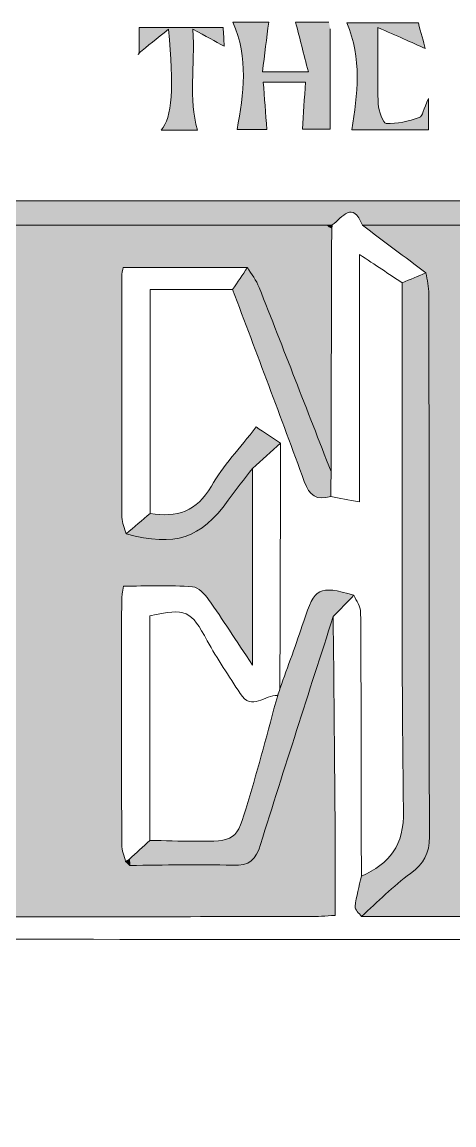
# Model space of a CAD drawing. Header units: inches. Extents: x 4 to 279, y -207 to -83.
# Drawn here: x 99.3 to 147.7, y -207.1 to -83.5 of the extents above; entities that cross this region are included whole.
import ezdxf

# ---------------------------------------------------------------- set-up
doc = ezdxf.new("R2010")
doc.units = ezdxf.units.IN
doc.header["$MEASUREMENT"] = 0
doc.layers.add('Layer 1', color=7, linetype='Continuous')

# ---------------------------------------------------------------- blocks, each defined once
blk = doc.blocks.new('block 3')
at = {"layer": 'Layer 1', "true_color": 0xd42836}
h = blk.add_hatch(color=22, dxfattribs=at)
h.dxf.hatch_style = 2
edge = h.paths.add_edge_path()
edge.add_spline(control_points=[(133.85, -84.23), (133.85, -84.46), (133.85, -84.68), (133.85, -84.91), (133.85, -88.65), (133.85, -92.03), (133.85, -95.46), (132.91, -95.46), (131.6, -95.46), (130.73, -95.46), (130.84, -93.75), (130.96, -92.05), (131.08, -90.18), (129.46, -90.18), (128.08, -90.18), (126.34, -90.18), (126.48, -91.95), (126.61, -93.66), (126.74, -95.49), (125.79, -95.49), (124.34, -95.49), (123.41, -95.49), (124.12, -91.5), (124.73, -87.49), (122.93, -83.45), (124.27, -83.45), (125.61, -83.45), (126.95, -83.45), (126.72, -85.28), (126.49, -87.1), (126.25, -89.04), (128.05, -89.04), (129.41, -89.04), (131.41, -89.04), (130.87, -86.99), (130.42, -85.22), (129.96, -83.45), (131.21, -83.45), (132.46, -83.45), (133.71, -83.45)], knot_values=[0, 0, 0, 0, 1, 1, 1, 2, 2, 2, 3, 3, 3, 4, 4, 4, 5, 5, 5, 6, 6, 6, 7, 7, 7, 8, 8, 8, 9, 9, 9, 10, 10, 10, 11, 11, 11, 12, 12, 12, 13, 13, 13, 13], degree=3, periodic=0)
edge.add_line((133.71, -83.45), (133.85, -84.23))
h = blk.add_hatch(color=22, dxfattribs=at)
h.dxf.hatch_style = 2
edge = h.paths.add_edge_path()
edge.add_spline(control_points=[(143.74, -83.56), (144.03, -84.64), (144.33, -85.71), (144.52, -86.42), (142.97, -85.73), (141.37, -85.02), (139.2, -84.06), (139.2, -87.51), (139.13, -90.08), (139.25, -92.64), (139.28, -93.42), (139.79, -94.81), (140.13, -94.83), (141.36, -94.88), (142.65, -94.56), (143.84, -94.16), (144.21, -94.04), (144.34, -93.2), (144.87, -92.03), (144.87, -93.58), (144.87, -94.46), (144.87, -95.53), (141.96, -95.53), (139.08, -95.53), (136.29, -95.53), (136.88, -91.57), (137.45, -87.52), (135.71, -83.56), (138.39, -83.56), (141.07, -83.56), (143.74, -83.56)], knot_values=[0, 0, 0, 0, 1, 1, 1, 2, 2, 2, 3, 3, 3, 4, 4, 4, 5, 5, 5, 6, 6, 6, 7, 7, 7, 8, 8, 8, 9, 9, 9, 10, 10, 10, 10], degree=3, periodic=1)
h = blk.add_hatch(color=22, dxfattribs=at)
h.dxf.hatch_style = 2
edge = h.paths.add_edge_path()
edge.add_spline(control_points=[(112.42, -86.98), (112.42, -86.07), (112.42, -85.16), (112.42, -84.07), (115.55, -84.07), (118.58, -84.07), (121.85, -84.07), (121.88, -84.69), (121.92, -85.4), (121.97, -86.17), (120.92, -85.6), (119.95, -85.07), (118.45, -84.26), (118.71, -88.45), (117.94, -92.05), (118.96, -95.56), (118.05, -95.56), (116.52, -95.56), (114.9, -95.56), (116.1, -94.21), (116.36, -90.74), (115.7, -84.26), (114.38, -85.32), (113.38, -86.13), (112.37, -86.94), (112.37, -86.94), (112.42, -86.98), (112.42, -86.98)], knot_values=[0, 0, 0, 0, 1, 1, 1, 2, 2, 2, 3, 3, 3, 4, 4, 4, 5, 5, 5, 6, 6, 6, 7, 7, 7, 8, 8, 8, 9, 9, 9, 9], degree=3, periodic=1)
h = blk.add_hatch(color=22, dxfattribs=at)
h.dxf.hatch_style = 2
edge = h.paths.add_edge_path()
edge.add_spline(control_points=[(112.37, -86.94), (112.37, -86.94), (112.31, -87.09), (112.31, -87.09), (112.31, -87.09), (112.42, -86.98), (112.42, -86.98), (112.42, -86.98), (112.37, -86.94), (112.37, -86.94)], knot_values=[0, 0, 0, 0, 1, 1, 1, 2, 2, 2, 3, 3, 3, 3], degree=3, periodic=1)
at = {"layer": 'Layer 1', "true_color": 0xc6202a}
h = blk.add_hatch(color=22, dxfattribs=at)
h.dxf.hatch_style = 2
edge = h.paths.add_edge_path()
edge.add_spline(control_points=[(167.2, -103.58), (166.33, -104.46), (165.46, -105.35), (164.58, -106.23), (155.55, -106.23), (146.51, -106.23), (137.47, -106.23), (136.36, -103.43), (135.22, -105.35), (134.09, -106.2), (133.89, -106.21), (133.69, -106.22), (133.49, -106.23), (119.95, -106.23), (106.4, -106.23), (92.86, -106.23), (92.66, -106.23), (92.46, -106.23), (92.26, -106.23), (91.67, -105.98), (91.07, -105.72), (90.3, -105.39), (90.76, -104.69), (91.16, -104.1), (91.56, -103.5), (116.02, -103.5), (140.49, -103.49), (164.95, -103.49), (165.7, -103.49), (166.45, -103.55), (167.2, -103.58)], knot_values=[0, 0, 0, 0, 1, 1, 1, 2, 2, 2, 3, 3, 3, 4, 4, 4, 5, 5, 5, 6, 6, 6, 7, 7, 7, 8, 8, 8, 9, 9, 9, 10, 10, 10, 10], degree=3, periodic=1)
h = blk.add_hatch(color=22, dxfattribs=at)
h.dxf.hatch_style = 2
edge = h.paths.add_edge_path()
edge.add_spline(control_points=[(92.86, -106.23), (106.4, -106.23), (119.95, -106.23), (133.49, -106.23), (133.67, -106.34), (133.84, -106.45), (134.02, -106.56), (133.99, -115.65), (133.97, -124.75), (133.95, -133.84), (131.26, -126.96), (128.59, -120.07), (125.88, -113.2), (125.57, -112.41), (125, -111.71), (124.56, -110.97), (119.96, -110.97), (115.37, -110.97), (110.62, -110.97), (110.58, -111.24), (110.47, -111.64), (110.47, -112.03), (110.46, -121.01), (110.45, -129.99), (110.48, -138.97), (110.49, -139.59), (110.8, -140.21), (110.97, -140.82), (116.52, -142.29), (119.25, -141.39), (122.42, -137.06), (123.3, -135.85), (124.23, -134.67), (125.14, -133.48), (125.14, -140.63), (125.14, -147.78), (125.14, -155.53), (123.26, -152.72), (121.79, -150.41), (120.21, -148.19), (119.77, -147.57), (119.04, -146.79), (118.41, -146.75), (115.86, -146.58), (113.3, -146.68), (110.65, -146.68), (110.56, -147.37), (110.46, -147.77), (110.46, -148.16), (110.45, -157.33), (110.44, -166.5), (110.47, -175.66), (110.47, -176.3), (110.75, -176.93), (110.9, -177.56), (111.06, -177.7), (111.23, -177.85), (111.39, -177.99), (115.23, -177.97), (119.08, -177.82), (122.92, -177.98), (124.82, -178.06), (125.51, -177.34), (126.04, -175.64), (128.69, -167.11), (131.46, -158.61), (134.19, -150.1), (134.26, -157.61), (134.34, -165.12), (134.4, -172.63), (134.42, -176.21), (134.4, -179.78), (134.4, -183.6), (133.3, -183.65), (132.42, -183.73), (131.53, -183.73), (119.67, -183.74), (107.82, -183.73), (95.96, -183.75), (94.97, -183.75), (93.98, -183.91), (92.99, -184), (92.99, -184), (92.84, -183.81), (92.84, -183.81), (93.86, -182.84), (94.74, -181.66), (95.92, -180.96), (97.85, -179.8), (98.56, -178.34), (98.55, -176.06), (98.47, -155.79), (98.5, -135.51), (98.49, -115.24), (98.49, -114.32), (98.41, -113.41), (98.37, -112.49), (96.51, -110.54), (94.65, -108.59), (92.79, -106.64), (92.82, -106.5), (92.84, -106.37), (92.86, -106.23)], knot_values=[0, 0, 0, 0, 1, 1, 1, 2, 2, 2, 3, 3, 3, 4, 4, 4, 5, 5, 5, 6, 6, 6, 7, 7, 7, 8, 8, 8, 9, 9, 9, 10, 10, 10, 11, 11, 11, 12, 12, 12, 13, 13, 13, 14, 14, 14, 15, 15, 15, 16, 16, 16, 17, 17, 17, 18, 18, 18, 19, 19, 19, 20, 20, 20, 21, 21, 21, 22, 22, 22, 23, 23, 23, 24, 24, 24, 25, 25, 25, 26, 26, 26, 27, 27, 27, 28, 28, 28, 29, 29, 29, 30, 30, 30, 31, 31, 31, 32, 32, 32, 33, 33, 33, 34, 34, 34, 34], degree=3, periodic=1)
at = {"layer": 'Layer 1', "true_color": 0xd42836}
h = blk.add_hatch(color=22, dxfattribs=at)
h.dxf.hatch_style = 2
edge = h.paths.add_edge_path()
edge.add_spline(control_points=[(134.09, -106.2), (134.08, -106.32), (134.05, -106.44), (134.02, -106.56), (133.84, -106.45), (133.67, -106.34), (133.49, -106.23), (133.69, -106.22), (133.89, -106.21), (134.09, -106.2)], knot_values=[0, 0, 0, 0, 1, 1, 1, 2, 2, 2, 3, 3, 3, 3], degree=3, periodic=1)
at = {"layer": 'Layer 1', "true_color": 0xc6202a}
h = blk.add_hatch(color=22, dxfattribs=at)
h.dxf.hatch_style = 2
edge = h.paths.add_edge_path()
edge.add_spline(control_points=[(158.01, -177.76), (160.54, -177.92), (163.09, -178.23), (165.62, -178.13), (166.14, -178.11), (166.8, -176.67), (167.09, -175.79), (169.88, -167.22), (172.62, -158.64), (175.37, -150.06), (175.43, -159.08), (175.5, -168.1), (175.56, -177.13), (175.57, -179.2), (175.56, -181.28), (175.56, -183.71), (162.68, -183.71), (150.02, -183.71), (137.35, -183.71), (139.18, -182.08), (140.91, -180.33), (142.87, -178.88), (144.35, -177.79), (144.99, -176.67), (144.99, -174.76), (144.91, -154.5), (144.95, -134.24), (144.93, -113.97), (144.93, -113.17), (144.71, -112.37), (144.59, -111.57), (142.21, -109.79), (139.84, -108.01), (137.47, -106.23), (146.51, -106.23), (155.55, -106.23), (164.58, -106.23), (162.26, -107.99), (159.93, -109.75), (157.61, -111.51), (157.42, -112.37), (157.08, -113.22), (157.08, -114.08), (157.05, -134.46), (157.05, -154.83), (157.08, -175.2), (157.08, -176.06), (157.42, -176.91), (157.61, -177.77), (157.74, -177.76), (157.87, -177.76), (158.01, -177.76)], knot_values=[0, 0, 0, 0, 1, 1, 1, 2, 2, 2, 3, 3, 3, 4, 4, 4, 5, 5, 5, 6, 6, 6, 7, 7, 7, 8, 8, 8, 9, 9, 9, 10, 10, 10, 11, 11, 11, 12, 12, 12, 13, 13, 13, 14, 14, 14, 15, 15, 15, 16, 16, 16, 17, 17, 17, 17], degree=3, periodic=1)
h = blk.add_hatch(color=22, dxfattribs=at)
h.dxf.hatch_style = 2
edge = h.paths.add_edge_path()
edge.add_spline(control_points=[(122.91, -113.43), (123.46, -112.61), (124.01, -111.79), (124.56, -110.97), (125, -111.71), (125.57, -112.41), (125.88, -113.2), (128.59, -120.07), (131.26, -126.96), (133.95, -133.84), (133.94, -134.77), (133.94, -135.7), (133.93, -136.63), (132.35, -137.12), (131.52, -136.54), (130.95, -134.96), (128.33, -127.76), (125.6, -120.6), (122.91, -113.43)], knot_values=[0, 0, 0, 0, 1, 1, 1, 2, 2, 2, 3, 3, 3, 4, 4, 4, 5, 5, 5, 6, 6, 6, 6], degree=3, periodic=1)
h = blk.add_hatch(color=22, dxfattribs=at)
h.dxf.hatch_style = 2
edge = h.paths.add_edge_path()
edge.add_spline(control_points=[(137.35, -179.2), (140.51, -177.76), (142.14, -175.8), (142.08, -171.82), (141.81, -152.11), (141.94, -132.39), (141.93, -112.68), (142.82, -112.31), (143.7, -111.94), (144.59, -111.57), (144.71, -112.37), (144.93, -113.17), (144.93, -113.97), (144.95, -134.24), (144.91, -154.5), (144.99, -174.76), (144.99, -176.67), (144.35, -177.79), (142.87, -178.88), (140.91, -180.33), (139.18, -182.08), (137.35, -183.71), (137.1, -183.34), (136.61, -182.95), (136.65, -182.61), (136.78, -181.46), (137.1, -180.33), (137.35, -179.2)], knot_values=[0, 0, 0, 0, 1, 1, 1, 2, 2, 2, 3, 3, 3, 4, 4, 4, 5, 5, 5, 6, 6, 6, 7, 7, 7, 8, 8, 8, 9, 9, 9, 9], degree=3, periodic=1)
h = blk.add_hatch(color=22, dxfattribs=at)
h.dxf.hatch_style = 2
edge = h.paths.add_edge_path()
edge.add_spline(control_points=[(110.97, -140.82), (111.87, -140.06), (112.77, -139.29), (113.67, -138.53), (116.64, -139.05), (118.89, -138.32), (120.52, -135.48), (121.83, -133.2), (123.7, -131.24), (125.55, -128.84), (126.49, -129.46), (127.39, -130.06), (128.29, -130.66), (127.24, -131.6), (126.19, -132.54), (125.14, -133.48), (124.23, -134.67), (123.3, -135.85), (122.42, -137.06), (119.25, -141.39), (116.52, -142.29), (110.97, -140.82)], knot_values=[0, 0, 0, 0, 1, 1, 1, 2, 2, 2, 3, 3, 3, 4, 4, 4, 5, 5, 5, 6, 6, 6, 7, 7, 7, 7], degree=3, periodic=1)
h = blk.add_hatch(color=22, dxfattribs=at)
h.dxf.hatch_style = 2
edge = h.paths.add_edge_path()
edge.add_spline(control_points=[(128.21, -158.18), (129.1, -155.67), (130.05, -153.16), (130.88, -150.62), (132.12, -146.84), (132.54, -146.59), (136.52, -147.69), (135.75, -148.49), (134.97, -149.3), (134.19, -150.1), (131.46, -158.61), (128.69, -167.11), (126.04, -175.64), (125.51, -177.34), (124.82, -178.06), (122.92, -177.98), (119.08, -177.82), (115.23, -177.97), (111.39, -177.99), (111.37, -177.76), (111.35, -177.53), (111.32, -177.3), (112.09, -176.6), (112.86, -175.89), (113.62, -175.18), (115.29, -175.22), (116.96, -175.27), (118.62, -175.28), (123.26, -175.29), (123.32, -175.3), (124.62, -170.93), (125.81, -166.96), (126.85, -162.95), (127.96, -158.95), (128.04, -158.7), (128.13, -158.44), (128.21, -158.18)], knot_values=[0, 0, 0, 0, 1, 1, 1, 2, 2, 2, 3, 3, 3, 4, 4, 4, 5, 5, 5, 6, 6, 6, 7, 7, 7, 8, 8, 8, 9, 9, 9, 10, 10, 10, 11, 11, 11, 12, 12, 12, 12], degree=3, periodic=1)
h = blk.add_hatch(color=22, dxfattribs=at)
h.dxf.hatch_style = 2
edge = h.paths.add_edge_path()
edge.add_spline(control_points=[(110.9, -177.56), (111.03, -177.46), (111.18, -177.38), (111.32, -177.3), (111.35, -177.53), (111.37, -177.76), (111.39, -177.99), (111.23, -177.85), (111.06, -177.7), (110.9, -177.56)], knot_values=[0, 0, 0, 0, 1, 1, 1, 2, 2, 2, 3, 3, 3, 3], degree=3, periodic=1)
at = {"layer": 'Layer 1', "lineweight": 0}
for points, knots in [([(133.85, -84.23), (133.85, -84.46), (133.85, -84.68), (133.85, -84.91), (133.85, -88.65), (133.85, -92.03), (133.85, -95.46), (132.91, -95.46), (131.6, -95.46), (130.73, -95.46), (130.84, -93.75), (130.96, -92.05), (131.08, -90.18), (129.46, -90.18), (128.08, -90.18), (126.34, -90.18), (126.48, -91.95), (126.61, -93.66), (126.74, -95.49), (125.79, -95.49), (124.34, -95.49), (123.41, -95.49), (124.12, -91.5), (124.73, -87.49), (122.93, -83.45), (124.27, -83.45), (125.61, -83.45), (126.95, -83.45), (126.72, -85.28), (126.49, -87.1), (126.25, -89.04), (128.05, -89.04), (129.41, -89.04), (131.41, -89.04), (130.87, -86.99), (130.42, -85.22), (129.96, -83.45), (131.21, -83.45), (132.46, -83.45), (133.71, -83.45)], [0, 0, 0, 0, 1, 1, 1, 2, 2, 2, 3, 3, 3, 4, 4, 4, 5, 5, 5, 6, 6, 6, 7, 7, 7, 8, 8, 8, 9, 9, 9, 10, 10, 10, 11, 11, 11, 12, 12, 12, 13, 13, 13, 13]), ([(143.74, -83.56), (144.03, -84.64), (144.33, -85.71), (144.52, -86.42), (142.97, -85.73), (141.37, -85.02), (139.2, -84.06), (139.2, -87.51), (139.13, -90.08), (139.25, -92.64), (139.28, -93.42), (139.79, -94.81), (140.13, -94.83), (141.36, -94.88), (142.65, -94.56), (143.84, -94.16), (144.21, -94.04), (144.34, -93.2), (144.87, -92.03), (144.87, -93.58), (144.87, -94.46), (144.87, -95.53), (141.96, -95.53), (139.08, -95.53), (136.29, -95.53), (136.88, -91.57), (137.45, -87.52), (135.71, -83.56), (138.39, -83.56), (141.07, -83.56), (143.74, -83.56)], [0, 0, 0, 0, 1, 1, 1, 2, 2, 2, 3, 3, 3, 4, 4, 4, 5, 5, 5, 6, 6, 6, 7, 7, 7, 8, 8, 8, 9, 9, 9, 10, 10, 10, 10]), ([(112.42, -86.98), (112.42, -86.07), (112.42, -85.16), (112.42, -84.07), (115.55, -84.07), (118.58, -84.07), (121.85, -84.07), (121.88, -84.69), (121.92, -85.4), (121.97, -86.17), (120.92, -85.6), (119.95, -85.07), (118.45, -84.26), (118.71, -88.45), (117.94, -92.05), (118.96, -95.56), (118.05, -95.56), (116.52, -95.56), (114.9, -95.56), (116.1, -94.21), (116.36, -90.74), (115.7, -84.26), (114.38, -85.32), (113.38, -86.13), (112.37, -86.94), (112.37, -86.94), (112.42, -86.98), (112.42, -86.98)], [0, 0, 0, 0, 1, 1, 1, 2, 2, 2, 3, 3, 3, 4, 4, 4, 5, 5, 5, 6, 6, 6, 7, 7, 7, 8, 8, 8, 9, 9, 9, 9]), ([(112.37, -86.94), (112.37, -86.94), (112.31, -87.09), (112.31, -87.09), (112.31, -87.09), (112.42, -86.98), (112.42, -86.98), (112.42, -86.98), (112.37, -86.94), (112.37, -86.94)], [0, 0, 0, 0, 1, 1, 1, 2, 2, 2, 3, 3, 3, 3]), ([(167.2, -103.58), (166.33, -104.46), (165.46, -105.35), (164.58, -106.23), (155.55, -106.23), (146.51, -106.23), (137.47, -106.23), (136.36, -103.43), (135.22, -105.35), (134.09, -106.2), (133.89, -106.21), (133.69, -106.22), (133.49, -106.23), (119.95, -106.23), (106.4, -106.23), (92.86, -106.23), (92.66, -106.23), (92.46, -106.23), (92.26, -106.23), (91.67, -105.98), (91.07, -105.72), (90.3, -105.39), (90.76, -104.69), (91.16, -104.1), (91.56, -103.5), (116.02, -103.5), (140.49, -103.49), (164.95, -103.49), (165.7, -103.49), (166.45, -103.55), (167.2, -103.58)], [0, 0, 0, 0, 1, 1, 1, 2, 2, 2, 3, 3, 3, 4, 4, 4, 5, 5, 5, 6, 6, 6, 7, 7, 7, 8, 8, 8, 9, 9, 9, 10, 10, 10, 10]), ([(144.59, -111.57), (143.7, -111.94), (142.82, -112.31), (141.93, -112.68), (140.43, -111.68), (138.92, -110.69), (137.13, -109.5), (137.13, -118.89), (137.13, -127.94), (137.13, -137.25), (135.91, -137.02), (134.92, -136.83), (133.93, -136.63), (133.94, -135.7), (133.94, -134.77), (133.95, -133.84), (133.97, -124.75), (133.99, -115.65), (134.02, -106.56), (134.05, -106.44), (134.08, -106.32), (134.09, -106.2), (135.22, -105.35), (136.36, -103.43), (137.47, -106.23), (139.84, -108.01), (142.21, -109.79), (144.59, -111.57)], [0, 0, 0, 0, 1, 1, 1, 2, 2, 2, 3, 3, 3, 4, 4, 4, 5, 5, 5, 6, 6, 6, 7, 7, 7, 8, 8, 8, 9, 9, 9, 9]), ([(92.86, -106.23), (106.4, -106.23), (119.95, -106.23), (133.49, -106.23), (133.67, -106.34), (133.84, -106.45), (134.02, -106.56), (133.99, -115.65), (133.97, -124.75), (133.95, -133.84), (131.26, -126.96), (128.59, -120.07), (125.88, -113.2), (125.57, -112.41), (125, -111.71), (124.56, -110.97), (119.96, -110.97), (115.37, -110.97), (110.62, -110.97), (110.58, -111.24), (110.47, -111.64), (110.47, -112.03), (110.46, -121.01), (110.45, -129.99), (110.48, -138.97), (110.49, -139.59), (110.8, -140.21), (110.97, -140.82), (116.52, -142.29), (119.25, -141.39), (122.42, -137.06), (123.3, -135.85), (124.23, -134.67), (125.14, -133.48), (125.14, -140.63), (125.14, -147.78), (125.14, -155.53), (123.26, -152.72), (121.79, -150.41), (120.21, -148.19), (119.77, -147.57), (119.04, -146.79), (118.41, -146.75), (115.86, -146.58), (113.3, -146.68), (110.65, -146.68), (110.56, -147.37), (110.46, -147.77), (110.46, -148.16), (110.45, -157.33), (110.44, -166.5), (110.47, -175.66), (110.47, -176.3), (110.75, -176.93), (110.9, -177.56), (111.06, -177.7), (111.23, -177.85), (111.39, -177.99), (115.23, -177.97), (119.08, -177.82), (122.92, -177.98), (124.82, -178.06), (125.51, -177.34), (126.04, -175.64), (128.69, -167.11), (131.46, -158.61), (134.19, -150.1), (134.26, -157.61), (134.34, -165.12), (134.4, -172.63), (134.42, -176.21), (134.4, -179.78), (134.4, -183.6), (133.3, -183.65), (132.42, -183.73), (131.53, -183.73), (119.67, -183.74), (107.82, -183.73), (95.96, -183.75), (94.97, -183.75), (93.98, -183.91), (92.99, -184), (92.99, -184), (92.84, -183.81), (92.84, -183.81), (93.86, -182.84), (94.74, -181.66), (95.92, -180.96), (97.85, -179.8), (98.56, -178.34), (98.55, -176.06), (98.47, -155.79), (98.5, -135.51), (98.49, -115.24), (98.49, -114.32), (98.41, -113.41), (98.37, -112.49), (96.51, -110.54), (94.65, -108.59), (92.79, -106.64), (92.82, -106.5), (92.84, -106.37), (92.86, -106.23)], [0, 0, 0, 0, 1, 1, 1, 2, 2, 2, 3, 3, 3, 4, 4, 4, 5, 5, 5, 6, 6, 6, 7, 7, 7, 8, 8, 8, 9, 9, 9, 10, 10, 10, 11, 11, 11, 12, 12, 12, 13, 13, 13, 14, 14, 14, 15, 15, 15, 16, 16, 16, 17, 17, 17, 18, 18, 18, 19, 19, 19, 20, 20, 20, 21, 21, 21, 22, 22, 22, 23, 23, 23, 24, 24, 24, 25, 25, 25, 26, 26, 26, 27, 27, 27, 28, 28, 28, 29, 29, 29, 30, 30, 30, 31, 31, 31, 32, 32, 32, 33, 33, 33, 34, 34, 34, 34]), ([(134.09, -106.2), (134.08, -106.32), (134.05, -106.44), (134.02, -106.56), (133.84, -106.45), (133.67, -106.34), (133.49, -106.23), (133.69, -106.22), (133.89, -106.21), (134.09, -106.2)], [0, 0, 0, 0, 1, 1, 1, 2, 2, 2, 3, 3, 3, 3]), ([(158.01, -177.76), (160.54, -177.92), (163.09, -178.23), (165.62, -178.13), (166.14, -178.11), (166.8, -176.67), (167.09, -175.79), (169.88, -167.22), (172.62, -158.64), (175.37, -150.06), (175.43, -159.08), (175.5, -168.1), (175.56, -177.13), (175.57, -179.2), (175.56, -181.28), (175.56, -183.71), (162.68, -183.71), (150.02, -183.71), (137.35, -183.71), (139.18, -182.08), (140.91, -180.33), (142.87, -178.88), (144.35, -177.79), (144.99, -176.67), (144.99, -174.76), (144.91, -154.5), (144.95, -134.24), (144.93, -113.97), (144.93, -113.17), (144.71, -112.37), (144.59, -111.57), (142.21, -109.79), (139.84, -108.01), (137.47, -106.23), (146.51, -106.23), (155.55, -106.23), (164.58, -106.23), (162.26, -107.99), (159.93, -109.75), (157.61, -111.51), (157.42, -112.37), (157.08, -113.22), (157.08, -114.08), (157.05, -134.46), (157.05, -154.83), (157.08, -175.2), (157.08, -176.06), (157.42, -176.91), (157.61, -177.77), (157.74, -177.76), (157.87, -177.76), (158.01, -177.76)], [0, 0, 0, 0, 1, 1, 1, 2, 2, 2, 3, 3, 3, 4, 4, 4, 5, 5, 5, 6, 6, 6, 7, 7, 7, 8, 8, 8, 9, 9, 9, 10, 10, 10, 11, 11, 11, 12, 12, 12, 13, 13, 13, 14, 14, 14, 15, 15, 15, 16, 16, 16, 17, 17, 17, 17]), ([(209.27, -107.46), (214.97, -109.89), (219.13, -113.77), (222.03, -119.4), (226, -127.1), (227.81, -135.17), (227.82, -143.73), (227.82, -145.52), (227.53, -147.31), (227.37, -149.1), (227.5, -150.81), (228.05, -152.63), (227.66, -154.21), (226.5, -158.95), (225, -163.61), (223.58, -168.29), (223.23, -169.46), (222.7, -170.59), (222.26, -171.74), (220.09, -174.08), (217.91, -176.41), (215.75, -178.76), (215.66, -178.86), (215.72, -179.08), (215.72, -179.25), (215.72, -179.25), (215.72, -179.2), (215.72, -179.2), (210.9, -183.39), (204.75, -184.31), (198.9, -185.88), (197.16, -186.35), (195.25, -186.29), (193.42, -186.29), (161.74, -186.31), (130.07, -186.34), (98.39, -186.25), (95.95, -186.24), (95, -187.13), (94.38, -189.33), (92.95, -194.43), (91.24, -199.45), (89.76, -204.54), (89.25, -206.29), (88.52, -207.01), (86.53, -207), (61.29, -206.95), (36.05, -206.98), (10.81, -207.07), (8.43, -207.08), (7.53, -206.09), (7.49, -203.91), (8.6, -204.01), (9.71, -204.1), (10.83, -204.2), (11.91, -204.25), (12.99, -204.35), (14.07, -204.35), (32.35, -204.35), (50.62, -204.35), (68.9, -204.35), (73.99, -204.35), (79.08, -204.4), (84.17, -204.3), (85, -204.28), (86.33, -203.77), (86.54, -203.18), (88.79, -196.82), (90.87, -190.4), (92.99, -184), (93.98, -183.91), (94.97, -183.75), (95.96, -183.75), (107.82, -183.73), (119.67, -183.74), (131.53, -183.73), (132.42, -183.73), (133.3, -183.65), (134.4, -183.6), (134.4, -179.78), (134.42, -176.21), (134.4, -172.63), (134.34, -165.12), (134.26, -157.61), (134.19, -150.1), (134.97, -149.3), (135.75, -148.49), (136.52, -147.69), (136.78, -148.33), (137.26, -148.96), (137.27, -149.6), (137.33, -159.47), (137.33, -169.33), (137.35, -179.2), (137.1, -180.33), (136.78, -181.46), (136.65, -182.61), (136.61, -182.95), (137.1, -183.34), (137.35, -183.71), (150.02, -183.71), (162.68, -183.71), (175.56, -183.71), (175.56, -181.28), (175.57, -179.2), (175.56, -177.13), (175.5, -168.1), (175.43, -159.08), (175.36, -150.06), (176.17, -149.11), (176.97, -148.16), (177.78, -147.21), (178.03, -147.84), (178.51, -148.47), (178.51, -149.11), (178.58, -158.85), (178.59, -168.59), (178.61, -178.32), (178.27, -180.03), (177.93, -181.73), (177.59, -183.43), (178.41, -183.54), (179.22, -183.75), (180.04, -183.73), (185.62, -183.63), (191.21, -183.53), (196.8, -183.32), (208.85, -182.88), (217.97, -176.16), (221.83, -164.77), (224.79, -156.02), (225.21, -147.01), (224.35, -137.85), (223.2, -125.67), (219.15, -115.29), (207.72, -109.12), (208.23, -108.57), (208.75, -108.01), (209.27, -107.46)], [0, 0, 0, 0, 1, 1, 1, 2, 2, 2, 3, 3, 3, 4, 4, 4, 5, 5, 5, 6, 6, 6, 7, 7, 7, 8, 8, 8, 9, 9, 9, 10, 10, 10, 11, 11, 11, 12, 12, 12, 13, 13, 13, 14, 14, 14, 15, 15, 15, 16, 16, 16, 17, 17, 17, 18, 18, 18, 19, 19, 19, 20, 20, 20, 21, 21, 21, 22, 22, 22, 23, 23, 23, 24, 24, 24, 25, 25, 25, 26, 26, 26, 27, 27, 27, 28, 28, 28, 29, 29, 29, 30, 30, 30, 31, 31, 31, 32, 32, 32, 33, 33, 33, 34, 34, 34, 35, 35, 35, 36, 36, 36, 37, 37, 37, 38, 38, 38, 39, 39, 39, 40, 40, 40, 41, 41, 41, 42, 42, 42, 43, 43, 43, 44, 44, 44, 45, 45, 45, 46, 46, 46, 46]), ([(122.91, -113.43), (119.92, -113.43), (116.93, -113.43), (113.67, -113.43), (113.67, -121.92), (113.67, -130.22), (113.67, -138.53), (112.77, -139.29), (111.87, -140.06), (110.97, -140.82), (110.8, -140.21), (110.49, -139.59), (110.48, -138.97), (110.45, -129.99), (110.46, -121.01), (110.47, -112.03), (110.47, -111.64), (110.58, -111.24), (110.62, -110.97), (115.37, -110.97), (119.96, -110.97), (124.56, -110.97), (124.01, -111.79), (123.46, -112.61), (122.91, -113.43)], [0, 0, 0, 0, 1, 1, 1, 2, 2, 2, 3, 3, 3, 4, 4, 4, 5, 5, 5, 6, 6, 6, 7, 7, 7, 8, 8, 8, 8]), ([(122.91, -113.43), (123.46, -112.61), (124.01, -111.79), (124.56, -110.97), (125, -111.71), (125.57, -112.41), (125.88, -113.2), (128.59, -120.07), (131.26, -126.96), (133.95, -133.84), (133.94, -134.77), (133.94, -135.7), (133.93, -136.63), (132.35, -137.12), (131.52, -136.54), (130.95, -134.96), (128.33, -127.76), (125.6, -120.6), (122.91, -113.43)], [0, 0, 0, 0, 1, 1, 1, 2, 2, 2, 3, 3, 3, 4, 4, 4, 5, 5, 5, 6, 6, 6, 6]), ([(137.35, -179.2), (140.51, -177.76), (142.14, -175.8), (142.08, -171.82), (141.81, -152.11), (141.94, -132.39), (141.93, -112.68), (142.82, -112.31), (143.7, -111.94), (144.59, -111.57), (144.71, -112.37), (144.93, -113.17), (144.93, -113.97), (144.95, -134.24), (144.91, -154.5), (144.99, -174.76), (144.99, -176.67), (144.35, -177.79), (142.87, -178.88), (140.91, -180.33), (139.18, -182.08), (137.35, -183.71), (137.1, -183.34), (136.61, -182.95), (136.65, -182.61), (136.78, -181.46), (137.1, -180.33), (137.35, -179.2)], [0, 0, 0, 0, 1, 1, 1, 2, 2, 2, 3, 3, 3, 4, 4, 4, 5, 5, 5, 6, 6, 6, 7, 7, 7, 8, 8, 8, 9, 9, 9, 9]), ([(110.97, -140.82), (111.87, -140.06), (112.77, -139.29), (113.67, -138.53), (116.64, -139.05), (118.89, -138.32), (120.52, -135.48), (121.83, -133.2), (123.7, -131.24), (125.55, -128.84), (126.49, -129.46), (127.39, -130.06), (128.29, -130.66), (127.24, -131.6), (126.19, -132.54), (125.14, -133.48), (124.23, -134.67), (123.3, -135.85), (122.42, -137.06), (119.25, -141.39), (116.52, -142.29), (110.97, -140.82)], [0, 0, 0, 0, 1, 1, 1, 2, 2, 2, 3, 3, 3, 4, 4, 4, 5, 5, 5, 6, 6, 6, 7, 7, 7, 7]), ([(128.21, -158.18), (128.13, -158.44), (128.04, -158.7), (127.95, -158.95), (126.56, -158.78), (125.05, -160.79), (123.75, -158.73), (122.52, -156.76), (121.16, -154.86), (120.06, -152.81), (118.26, -149.43), (117.66, -149.09), (113.62, -150.03), (113.62, -158.4), (113.62, -166.79), (113.62, -175.18), (112.86, -175.89), (112.09, -176.6), (111.32, -177.3), (111.18, -177.38), (111.03, -177.46), (110.9, -177.56), (110.75, -176.93), (110.47, -176.3), (110.47, -175.66), (110.44, -166.5), (110.45, -157.33), (110.46, -148.16), (110.46, -147.77), (110.56, -147.37), (110.65, -146.68), (113.3, -146.68), (115.86, -146.58), (118.41, -146.75), (119.04, -146.79), (119.77, -147.57), (120.21, -148.19), (121.79, -150.41), (123.26, -152.72), (125.14, -155.53), (125.14, -147.78), (125.14, -140.63), (125.14, -133.48), (126.19, -132.54), (127.24, -131.6), (128.29, -130.66), (128.26, -139.84), (128.24, -149.01), (128.21, -158.18)], [0, 0, 0, 0, 1, 1, 1, 2, 2, 2, 3, 3, 3, 4, 4, 4, 5, 5, 5, 6, 6, 6, 7, 7, 7, 8, 8, 8, 9, 9, 9, 10, 10, 10, 11, 11, 11, 12, 12, 12, 13, 13, 13, 14, 14, 14, 15, 15, 15, 16, 16, 16, 16]), ([(128.21, -158.18), (129.1, -155.67), (130.05, -153.16), (130.88, -150.62), (132.12, -146.84), (132.54, -146.59), (136.52, -147.69), (135.75, -148.49), (134.97, -149.3), (134.19, -150.1), (131.46, -158.61), (128.69, -167.11), (126.04, -175.64), (125.51, -177.34), (124.82, -178.06), (122.92, -177.98), (119.08, -177.82), (115.23, -177.97), (111.39, -177.99), (111.37, -177.76), (111.35, -177.53), (111.32, -177.3), (112.09, -176.6), (112.86, -175.89), (113.62, -175.18), (115.29, -175.22), (116.96, -175.27), (118.62, -175.28), (123.26, -175.29), (123.32, -175.3), (124.62, -170.93), (125.81, -166.96), (126.85, -162.95), (127.96, -158.95), (128.04, -158.7), (128.13, -158.44), (128.21, -158.18)], [0, 0, 0, 0, 1, 1, 1, 2, 2, 2, 3, 3, 3, 4, 4, 4, 5, 5, 5, 6, 6, 6, 7, 7, 7, 8, 8, 8, 9, 9, 9, 10, 10, 10, 11, 11, 11, 12, 12, 12, 12]), ([(110.9, -177.56), (111.03, -177.46), (111.18, -177.38), (111.32, -177.3), (111.35, -177.53), (111.37, -177.76), (111.39, -177.99), (111.23, -177.85), (111.06, -177.7), (110.9, -177.56)], [0, 0, 0, 0, 1, 1, 1, 2, 2, 2, 3, 3, 3, 3])]:
    blk.add_open_spline(points, degree=3, knots=knots, dxfattribs=at)
blk = doc.blocks.new('block 2')
at = {"layer": 'Layer 1'}
blk.add_blockref('block 3', (0, 0), dxfattribs=at)

msp = doc.modelspace()

# ---------------------------------------------------------------- block references
at = {"layer": 'Layer 1'}
msp.add_blockref('block 2', (0, 0), dxfattribs=at)

doc.saveas('drawing.dxf')
